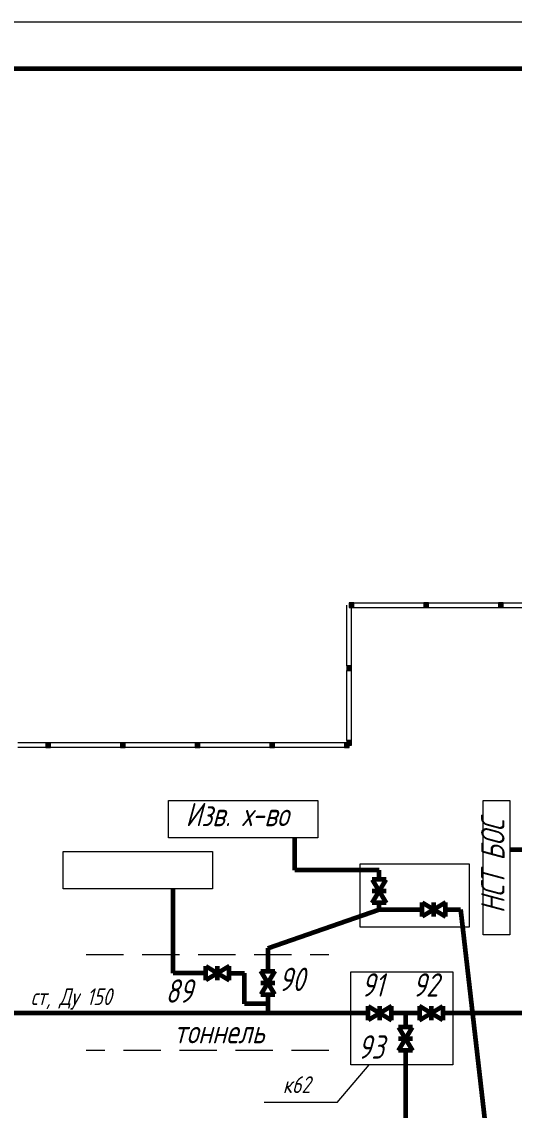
# Model space of a CAD drawing. Header units: millimetres. Extents: x 0 to 841, y 0 to 594.
# Drawn here: x 413.2 to 466, y 477.3 to 594 of the extents above; entities that cross this region are included whole.
import ezdxf

# ---------------------------------------------------------------- set-up
doc = ezdxf.new("R2010")
doc.units = ezdxf.units.MM
for name, pattern in [('K5LT32769', [0]), ('K5LT_BASIC', [0]), ('K5LT_DASHED', [6, 4, -2]), ('K5LT_THIN', [0])]:
    doc.linetypes.add(name, pattern=pattern)
doc.styles.add('KTEXTSTYLE', font='GOST_AU.SHX', dxfattribs={"width": 0.96, "height": 5})

# ---------------------------------------------------------------- blocks, each defined once
blk = doc.blocks.new('U3')
for points in [[(416.33, 516.21), (416.33, 516.71), (415.83, 516.71), (415.83, 516.21)], [(424.33, 516.21), (424.33, 516.71), (423.83, 516.71), (423.83, 516.21)], [(432.33, 516.21), (432.33, 516.71), (431.83, 516.71), (431.83, 516.21)], [(440.33, 516.21), (440.33, 516.71), (439.83, 516.71), (439.83, 516.21)], [(448.33, 516.21), (448.33, 516.71), (447.83, 516.71), (447.83, 516.21)]]:
    blk.add_hatch(color=7).paths.add_polyline_path(points)
at = {"color": 7, "linetype": 'K5LT32769', "lineweight": 18}
for p, q in [((413.33, 516.71), (412.83, 516.71)), ((413.33, 516.21), (412.83, 516.21)), ((413.83, 516.71), (413.33, 516.71)), ((413.83, 516.21), (413.33, 516.21)), ((414.33, 516.71), (413.83, 516.71)), ((414.33, 516.21), (413.83, 516.21)), ((414.83, 516.71), (414.33, 516.71)), ((414.83, 516.21), (414.33, 516.21)), ((415.33, 516.71), (414.83, 516.71)), ((415.33, 516.21), (414.83, 516.21)), ((415.83, 516.71), (415.33, 516.71)), ((415.83, 516.21), (415.33, 516.21)), ((416.33, 516.71), (415.83, 516.71)), ((415.83, 516.71), (415.83, 516.21)), ((415.83, 516.21), (416.33, 516.21)), ((416.83, 516.71), (416.33, 516.71)), ((416.33, 516.21), (416.33, 516.71)), ((416.83, 516.21), (416.33, 516.21)), ((417.33, 516.71), (416.83, 516.71)), ((417.33, 516.21), (416.83, 516.21)), ((417.83, 516.71), (417.33, 516.71)), ((417.83, 516.21), (417.33, 516.21)), ((418.33, 516.71), (417.83, 516.71)), ((418.33, 516.21), (417.83, 516.21)), ((418.83, 516.71), (418.33, 516.71)), ((418.83, 516.21), (418.33, 516.21)), ((419.33, 516.71), (418.83, 516.71)), ((419.33, 516.21), (418.83, 516.21)), ((419.83, 516.71), (419.33, 516.71)), ((419.83, 516.21), (419.33, 516.21)), ((420.33, 516.71), (419.83, 516.71)), ((420.33, 516.21), (419.83, 516.21)), ((420.83, 516.71), (420.33, 516.71)), ((420.83, 516.21), (420.33, 516.21)), ((421.33, 516.71), (420.83, 516.71)), ((421.33, 516.21), (420.83, 516.21)), ((421.83, 516.71), (421.33, 516.71)), ((421.83, 516.21), (421.33, 516.21)), ((422.33, 516.71), (421.83, 516.71)), ((422.33, 516.21), (421.83, 516.21)), ((422.83, 516.71), (422.33, 516.71)), ((422.83, 516.21), (422.33, 516.21)), ((423.33, 516.71), (422.83, 516.71)), ((423.33, 516.21), (422.83, 516.21)), ((423.83, 516.71), (423.33, 516.71)), ((423.83, 516.21), (423.33, 516.21)), ((424.33, 516.71), (423.83, 516.71)), ((423.83, 516.71), (423.83, 516.21)), ((423.83, 516.21), (424.33, 516.21)), ((424.83, 516.71), (424.33, 516.71)), ((424.33, 516.21), (424.33, 516.71)), ((424.83, 516.21), (424.33, 516.21)), ((425.33, 516.71), (424.83, 516.71)), ((425.33, 516.21), (424.83, 516.21)), ((425.83, 516.71), (425.33, 516.71)), ((425.83, 516.21), (425.33, 516.21)), ((426.33, 516.71), (425.83, 516.71)), ((426.33, 516.21), (425.83, 516.21)), ((426.83, 516.71), (426.33, 516.71)), ((426.83, 516.21), (426.33, 516.21)), ((427.33, 516.71), (426.83, 516.71)), ((427.33, 516.21), (426.83, 516.21)), ((427.83, 516.71), (427.33, 516.71)), ((427.83, 516.21), (427.33, 516.21)), ((428.33, 516.71), (427.83, 516.71)), ((428.33, 516.21), (427.83, 516.21)), ((428.83, 516.71), (428.33, 516.71)), ((428.83, 516.21), (428.33, 516.21)), ((429.33, 516.71), (428.83, 516.71)), ((429.33, 516.21), (428.83, 516.21)), ((429.83, 516.71), (429.33, 516.71)), ((429.83, 516.21), (429.33, 516.21)), ((430.33, 516.71), (429.83, 516.71)), ((430.33, 516.21), (429.83, 516.21)), ((430.83, 516.71), (430.33, 516.71)), ((430.83, 516.21), (430.33, 516.21)), ((431.33, 516.71), (430.83, 516.71)), ((431.33, 516.21), (430.83, 516.21)), ((431.83, 516.71), (431.33, 516.71)), ((431.83, 516.21), (431.33, 516.21)), ((432.33, 516.71), (431.83, 516.71)), ((431.83, 516.71), (431.83, 516.21)), ((431.83, 516.21), (432.33, 516.21)), ((432.83, 516.71), (432.33, 516.71)), ((432.33, 516.21), (432.33, 516.71)), ((432.83, 516.21), (432.33, 516.21)), ((433.33, 516.71), (432.83, 516.71)), ((433.33, 516.21), (432.83, 516.21)), ((433.83, 516.71), (433.33, 516.71)), ((433.83, 516.21), (433.33, 516.21)), ((434.33, 516.71), (433.83, 516.71)), ((434.33, 516.21), (433.83, 516.21)), ((434.83, 516.71), (434.33, 516.71)), ((434.83, 516.21), (434.33, 516.21)), ((435.33, 516.71), (434.83, 516.71)), ((435.33, 516.21), (434.83, 516.21)), ((435.83, 516.71), (435.33, 516.71)), ((435.83, 516.21), (435.33, 516.21)), ((436.33, 516.71), (435.83, 516.71)), ((436.33, 516.21), (435.83, 516.21)), ((436.83, 516.71), (436.33, 516.71)), ((436.83, 516.21), (436.33, 516.21)), ((437.33, 516.71), (436.83, 516.71)), ((437.33, 516.21), (436.83, 516.21)), ((437.83, 516.71), (437.33, 516.71)), ((437.83, 516.21), (437.33, 516.21)), ((438.33, 516.71), (437.83, 516.71)), ((438.33, 516.21), (437.83, 516.21)), ((438.83, 516.71), (438.33, 516.71)), ((438.83, 516.21), (438.33, 516.21)), ((439.33, 516.71), (438.83, 516.71)), ((439.33, 516.21), (438.83, 516.21)), ((439.83, 516.71), (439.33, 516.71)), ((439.83, 516.21), (439.33, 516.21)), ((440.33, 516.71), (439.83, 516.71)), ((439.83, 516.71), (439.83, 516.21)), ((439.83, 516.21), (440.33, 516.21)), ((440.83, 516.71), (440.33, 516.71)), ((440.33, 516.21), (440.33, 516.71)), ((440.83, 516.21), (440.33, 516.21)), ((441.33, 516.71), (440.83, 516.71)), ((441.33, 516.21), (440.83, 516.21)), ((441.83, 516.71), (441.33, 516.71)), ((441.83, 516.21), (441.33, 516.21)), ((442.33, 516.71), (441.83, 516.71)), ((442.33, 516.21), (441.83, 516.21)), ((442.83, 516.71), (442.33, 516.71)), ((442.83, 516.21), (442.33, 516.21)), ((443.33, 516.71), (442.83, 516.71)), ((443.33, 516.21), (442.83, 516.21)), ((443.83, 516.71), (443.33, 516.71)), ((443.83, 516.21), (443.33, 516.21)), ((444.33, 516.71), (443.83, 516.71)), ((444.33, 516.21), (443.83, 516.21)), ((444.83, 516.71), (444.33, 516.71)), ((444.83, 516.21), (444.33, 516.21)), ((445.33, 516.71), (444.83, 516.71)), ((445.33, 516.21), (444.83, 516.21)), ((445.83, 516.71), (445.33, 516.71)), ((445.83, 516.21), (445.33, 516.21)), ((446.33, 516.71), (445.83, 516.71)), ((446.33, 516.21), (445.83, 516.21)), ((446.83, 516.71), (446.33, 516.71)), ((446.83, 516.21), (446.33, 516.21)), ((447.33, 516.71), (446.83, 516.71)), ((447.33, 516.21), (446.83, 516.21)), ((447.83, 516.71), (447.33, 516.71)), ((447.83, 516.21), (447.33, 516.21)), ((448.33, 516.71), (447.83, 516.71)), ((447.83, 516.71), (447.83, 516.21)), ((447.83, 516.21), (448.33, 516.21)), ((448.33, 516.21), (448.33, 516.71))]:
    blk.add_line(p, q, dxfattribs=at)
blk = doc.blocks.new('U4')
for points in [[(448.58, 524.46), (448.58, 524.96), (448.08, 524.96), (448.08, 524.46)], [(448.58, 516.46), (448.58, 516.96), (448.08, 516.96), (448.08, 516.46)]]:
    blk.add_hatch(color=7).paths.add_polyline_path(points)
at = {"color": 7, "linetype": 'K5LT32769', "lineweight": 18}
for p, q in [((448.08, 530.96), (448.08, 531.46)), ((448.08, 530.46), (448.08, 530.96)), ((448.58, 530.96), (448.58, 531.46)), ((448.58, 530.46), (448.58, 530.96)), ((448.08, 529.96), (448.08, 530.46)), ((448.08, 529.46), (448.08, 529.96)), ((448.58, 529.96), (448.58, 530.46)), ((448.58, 529.46), (448.58, 529.96)), ((448.08, 528.96), (448.08, 529.46)), ((448.08, 528.46), (448.08, 528.96)), ((448.58, 528.96), (448.58, 529.46)), ((448.58, 528.46), (448.58, 528.96)), ((448.08, 527.96), (448.08, 528.46)), ((448.08, 527.46), (448.08, 527.96)), ((448.08, 526.96), (448.08, 527.46)), ((448.58, 527.96), (448.58, 528.46)), ((448.58, 527.46), (448.58, 527.96)), ((448.58, 526.96), (448.58, 527.46)), ((448.08, 526.46), (448.08, 526.96)), ((448.08, 525.96), (448.08, 526.46)), ((448.58, 526.46), (448.58, 526.96)), ((448.58, 525.96), (448.58, 526.46)), ((448.08, 525.46), (448.08, 525.96)), ((448.08, 524.96), (448.08, 525.46)), ((448.58, 525.46), (448.58, 525.96)), ((448.58, 524.96), (448.58, 525.46)), ((448.58, 524.96), (448.08, 524.96)), ((448.08, 524.96), (448.08, 524.46)), ((448.08, 523.96), (448.08, 524.46)), ((448.08, 524.46), (448.58, 524.46)), ((448.08, 523.46), (448.08, 523.96)), ((448.58, 524.46), (448.58, 524.96)), ((448.58, 523.96), (448.58, 524.46)), ((448.58, 523.46), (448.58, 523.96)), ((448.08, 522.96), (448.08, 523.46)), ((448.08, 522.46), (448.08, 522.96)), ((448.58, 522.96), (448.58, 523.46)), ((448.58, 522.46), (448.58, 522.96)), ((448.08, 521.96), (448.08, 522.46)), ((448.08, 521.46), (448.08, 521.96)), ((448.58, 521.96), (448.58, 522.46)), ((448.58, 521.46), (448.58, 521.96)), ((448.08, 520.96), (448.08, 521.46)), ((448.08, 520.46), (448.08, 520.96)), ((448.08, 519.96), (448.08, 520.46)), ((448.58, 520.96), (448.58, 521.46)), ((448.58, 520.46), (448.58, 520.96)), ((448.58, 519.96), (448.58, 520.46)), ((448.08, 519.46), (448.08, 519.96)), ((448.08, 518.96), (448.08, 519.46)), ((448.58, 519.46), (448.58, 519.96)), ((448.58, 518.96), (448.58, 519.46)), ((448.08, 518.46), (448.08, 518.96)), ((448.08, 517.96), (448.08, 518.46)), ((448.58, 518.46), (448.58, 518.96)), ((448.58, 517.96), (448.58, 518.46)), ((448.08, 517.46), (448.08, 517.96)), ((448.08, 516.96), (448.08, 517.46)), ((448.58, 516.96), (448.08, 516.96)), ((448.08, 516.96), (448.08, 516.46)), ((448.58, 517.46), (448.58, 517.96)), ((448.58, 516.96), (448.58, 517.46)), ((448.58, 516.46), (448.58, 516.96)), ((448.08, 516.46), (448.58, 516.46))]:
    blk.add_line(p, q, dxfattribs=at)
blk = doc.blocks.new('U5')
for points in [[(448.83, 531.21), (448.83, 531.71), (448.33, 531.71), (448.33, 531.21)], [(456.83, 531.21), (456.83, 531.71), (456.33, 531.71), (456.33, 531.21)], [(464.83, 531.21), (464.83, 531.71), (464.33, 531.71), (464.33, 531.21)], [(472.83, 531.21), (472.83, 531.71), (472.33, 531.71), (472.33, 531.21)], [(480.83, 531.21), (480.83, 531.71), (480.33, 531.71), (480.33, 531.21)], [(488.83, 531.21), (488.83, 531.71), (488.33, 531.71), (488.33, 531.21)], [(496.83, 531.21), (496.83, 531.71), (496.33, 531.71), (496.33, 531.21)], [(504.83, 531.21), (504.83, 531.71), (504.33, 531.71), (504.33, 531.21)]]:
    blk.add_hatch(color=7).paths.add_polyline_path(points)
at = {"color": 7, "linetype": 'K5LT32769', "lineweight": 18}
for p, q in [((448.83, 531.71), (448.33, 531.71)), ((448.33, 531.71), (448.33, 531.21)), ((448.33, 531.21), (448.83, 531.21)), ((448.83, 531.21), (448.83, 531.71)), ((448.83, 531.71), (449.33, 531.71)), ((448.83, 531.21), (449.33, 531.21)), ((449.33, 531.71), (449.83, 531.71)), ((449.33, 531.21), (449.83, 531.21)), ((449.83, 531.71), (450.33, 531.71)), ((449.83, 531.21), (450.33, 531.21)), ((450.33, 531.71), (450.83, 531.71)), ((450.33, 531.21), (450.83, 531.21)), ((450.83, 531.71), (451.33, 531.71)), ((450.83, 531.21), (451.33, 531.21)), ((451.33, 531.71), (451.83, 531.71)), ((451.33, 531.21), (451.83, 531.21)), ((451.83, 531.71), (452.33, 531.71)), ((451.83, 531.21), (452.33, 531.21)), ((452.33, 531.71), (452.83, 531.71)), ((452.33, 531.21), (452.83, 531.21)), ((452.83, 531.71), (453.33, 531.71)), ((452.83, 531.21), (453.33, 531.21)), ((453.33, 531.71), (453.83, 531.71)), ((453.33, 531.21), (453.83, 531.21)), ((453.83, 531.71), (454.33, 531.71)), ((453.83, 531.21), (454.33, 531.21)), ((454.33, 531.71), (454.83, 531.71)), ((454.33, 531.21), (454.83, 531.21)), ((454.83, 531.71), (455.33, 531.71)), ((454.83, 531.21), (455.33, 531.21)), ((455.33, 531.71), (455.83, 531.71)), ((455.33, 531.21), (455.83, 531.21)), ((455.83, 531.71), (456.33, 531.71)), ((455.83, 531.21), (456.33, 531.21)), ((456.83, 531.71), (456.33, 531.71)), ((456.33, 531.71), (456.33, 531.21)), ((456.33, 531.21), (456.83, 531.21)), ((456.83, 531.21), (456.83, 531.71)), ((456.83, 531.71), (457.33, 531.71)), ((456.83, 531.21), (457.33, 531.21)), ((457.33, 531.71), (457.83, 531.71)), ((457.33, 531.21), (457.83, 531.21)), ((457.83, 531.71), (458.33, 531.71)), ((457.83, 531.21), (458.33, 531.21)), ((458.33, 531.71), (458.83, 531.71)), ((458.33, 531.21), (458.83, 531.21)), ((458.83, 531.71), (459.33, 531.71)), ((458.83, 531.21), (459.33, 531.21)), ((459.33, 531.71), (459.83, 531.71)), ((459.33, 531.21), (459.83, 531.21)), ((459.83, 531.71), (460.33, 531.71)), ((459.83, 531.21), (460.33, 531.21)), ((460.33, 531.71), (460.83, 531.71)), ((460.33, 531.21), (460.83, 531.21)), ((460.83, 531.71), (461.33, 531.71)), ((460.83, 531.21), (461.33, 531.21)), ((461.33, 531.71), (461.83, 531.71)), ((461.33, 531.21), (461.83, 531.21)), ((461.83, 531.71), (462.33, 531.71)), ((461.83, 531.21), (462.33, 531.21)), ((462.33, 531.71), (462.83, 531.71)), ((462.33, 531.21), (462.83, 531.21)), ((462.83, 531.71), (463.33, 531.71)), ((462.83, 531.21), (463.33, 531.21)), ((463.33, 531.71), (463.83, 531.71)), ((463.33, 531.21), (463.83, 531.21)), ((463.83, 531.71), (464.33, 531.71)), ((463.83, 531.21), (464.33, 531.21)), ((464.83, 531.71), (464.33, 531.71)), ((464.33, 531.71), (464.33, 531.21)), ((464.33, 531.21), (464.83, 531.21)), ((464.83, 531.21), (464.83, 531.71)), ((464.83, 531.71), (465.33, 531.71)), ((464.83, 531.21), (465.33, 531.21)), ((465.33, 531.71), (465.83, 531.71)), ((465.33, 531.21), (465.83, 531.21)), ((465.83, 531.71), (466.33, 531.71)), ((465.83, 531.21), (466.33, 531.21)), ((466.33, 531.71), (466.83, 531.71)), ((466.33, 531.21), (466.83, 531.21)), ((466.83, 531.71), (467.33, 531.71)), ((466.83, 531.21), (467.33, 531.21)), ((467.33, 531.71), (467.83, 531.71)), ((467.33, 531.21), (467.83, 531.21)), ((467.83, 531.71), (468.33, 531.71)), ((467.83, 531.21), (468.33, 531.21)), ((468.33, 531.71), (468.83, 531.71)), ((468.33, 531.21), (468.83, 531.21)), ((468.83, 531.71), (469.33, 531.71)), ((468.83, 531.21), (469.33, 531.21)), ((469.33, 531.71), (469.83, 531.71)), ((469.33, 531.21), (469.83, 531.21)), ((469.83, 531.71), (470.33, 531.71)), ((469.83, 531.21), (470.33, 531.21)), ((470.33, 531.71), (470.83, 531.71)), ((470.33, 531.21), (470.83, 531.21)), ((470.83, 531.71), (471.33, 531.71)), ((470.83, 531.21), (471.33, 531.21)), ((471.33, 531.71), (471.83, 531.71)), ((471.33, 531.21), (471.83, 531.21)), ((471.83, 531.71), (472.33, 531.71)), ((471.83, 531.21), (472.33, 531.21)), ((472.83, 531.71), (472.33, 531.71)), ((472.33, 531.71), (472.33, 531.21)), ((472.33, 531.21), (472.83, 531.21)), ((472.83, 531.21), (472.83, 531.71)), ((472.83, 531.71), (473.33, 531.71)), ((472.83, 531.21), (473.33, 531.21)), ((473.33, 531.71), (473.83, 531.71)), ((473.33, 531.21), (473.83, 531.21)), ((473.83, 531.71), (474.33, 531.71)), ((473.83, 531.21), (474.33, 531.21)), ((474.33, 531.71), (474.83, 531.71)), ((474.33, 531.21), (474.83, 531.21)), ((474.83, 531.71), (475.33, 531.71)), ((474.83, 531.21), (475.33, 531.21)), ((475.33, 531.71), (475.83, 531.71)), ((475.33, 531.21), (475.83, 531.21)), ((475.83, 531.71), (476.33, 531.71)), ((475.83, 531.21), (476.33, 531.21)), ((476.33, 531.71), (476.83, 531.71)), ((476.33, 531.21), (476.83, 531.21)), ((476.83, 531.71), (477.33, 531.71)), ((476.83, 531.21), (477.33, 531.21)), ((477.33, 531.71), (477.83, 531.71)), ((477.33, 531.21), (477.83, 531.21)), ((477.83, 531.71), (478.33, 531.71)), ((477.83, 531.21), (478.33, 531.21)), ((478.33, 531.71), (478.83, 531.71)), ((478.33, 531.21), (478.83, 531.21)), ((478.83, 531.71), (479.33, 531.71)), ((478.83, 531.21), (479.33, 531.21)), ((479.33, 531.71), (479.83, 531.71)), ((479.33, 531.21), (479.83, 531.21)), ((479.83, 531.71), (480.33, 531.71)), ((479.83, 531.21), (480.33, 531.21)), ((480.83, 531.71), (480.33, 531.71)), ((480.33, 531.71), (480.33, 531.21)), ((480.33, 531.21), (480.83, 531.21)), ((480.83, 531.21), (480.83, 531.71)), ((480.83, 531.71), (481.33, 531.71)), ((480.83, 531.21), (481.33, 531.21)), ((481.33, 531.71), (481.83, 531.71)), ((481.33, 531.21), (481.83, 531.21)), ((481.83, 531.71), (482.33, 531.71)), ((481.83, 531.21), (482.33, 531.21)), ((482.33, 531.71), (482.83, 531.71)), ((482.33, 531.21), (482.83, 531.21)), ((482.83, 531.71), (483.33, 531.71)), ((482.83, 531.21), (483.33, 531.21)), ((483.33, 531.71), (483.83, 531.71)), ((483.33, 531.21), (483.83, 531.21)), ((483.83, 531.71), (484.33, 531.71)), ((483.83, 531.21), (484.33, 531.21)), ((484.33, 531.71), (484.83, 531.71)), ((484.33, 531.21), (484.83, 531.21)), ((484.83, 531.71), (485.33, 531.71)), ((484.83, 531.21), (485.33, 531.21)), ((485.33, 531.71), (485.83, 531.71)), ((485.33, 531.21), (485.83, 531.21)), ((485.83, 531.71), (486.33, 531.71)), ((485.83, 531.21), (486.33, 531.21)), ((486.33, 531.71), (486.83, 531.71)), ((486.33, 531.21), (486.83, 531.21)), ((486.83, 531.71), (487.33, 531.71)), ((486.83, 531.21), (487.33, 531.21)), ((487.33, 531.71), (487.83, 531.71)), ((487.33, 531.21), (487.83, 531.21)), ((487.83, 531.71), (488.33, 531.71)), ((487.83, 531.21), (488.33, 531.21)), ((488.83, 531.71), (488.33, 531.71)), ((488.33, 531.71), (488.33, 531.21)), ((488.33, 531.21), (488.83, 531.21)), ((488.83, 531.21), (488.83, 531.71)), ((488.83, 531.71), (489.33, 531.71)), ((488.83, 531.21), (489.33, 531.21)), ((489.33, 531.71), (489.83, 531.71)), ((489.33, 531.21), (489.83, 531.21)), ((489.83, 531.71), (490.33, 531.71)), ((489.83, 531.21), (490.33, 531.21)), ((490.33, 531.71), (490.83, 531.71)), ((490.33, 531.21), (490.83, 531.21)), ((490.83, 531.71), (491.33, 531.71)), ((490.83, 531.21), (491.33, 531.21)), ((491.33, 531.71), (491.83, 531.71)), ((491.33, 531.21), (491.83, 531.21)), ((491.83, 531.71), (492.33, 531.71)), ((491.83, 531.21), (492.33, 531.21)), ((492.33, 531.71), (492.83, 531.71)), ((492.33, 531.21), (492.83, 531.21)), ((492.83, 531.71), (493.33, 531.71)), ((492.83, 531.21), (493.33, 531.21)), ((493.33, 531.71), (493.83, 531.71)), ((493.33, 531.21), (493.83, 531.21)), ((493.83, 531.71), (494.33, 531.71)), ((493.83, 531.21), (494.33, 531.21)), ((494.33, 531.71), (494.83, 531.71)), ((494.33, 531.21), (494.83, 531.21)), ((494.83, 531.71), (495.33, 531.71)), ((494.83, 531.21), (495.33, 531.21)), ((495.33, 531.71), (495.83, 531.71)), ((495.33, 531.21), (495.83, 531.21)), ((495.83, 531.71), (496.33, 531.71)), ((495.83, 531.21), (496.33, 531.21)), ((496.83, 531.71), (496.33, 531.71)), ((496.33, 531.71), (496.33, 531.21)), ((496.33, 531.21), (496.83, 531.21)), ((496.83, 531.21), (496.83, 531.71)), ((496.83, 531.71), (497.33, 531.71)), ((496.83, 531.21), (497.33, 531.21)), ((497.33, 531.71), (497.83, 531.71)), ((497.33, 531.21), (497.83, 531.21)), ((497.83, 531.71), (498.33, 531.71)), ((497.83, 531.21), (498.33, 531.21)), ((498.33, 531.71), (498.83, 531.71)), ((498.33, 531.21), (498.83, 531.21)), ((498.83, 531.71), (499.33, 531.71)), ((498.83, 531.21), (499.33, 531.21)), ((499.33, 531.71), (499.83, 531.71)), ((499.33, 531.21), (499.83, 531.21)), ((499.83, 531.71), (500.33, 531.71)), ((499.83, 531.21), (500.33, 531.21)), ((500.33, 531.71), (500.83, 531.71)), ((500.33, 531.21), (500.83, 531.21)), ((500.83, 531.71), (501.33, 531.71)), ((500.83, 531.21), (501.33, 531.21)), ((501.33, 531.71), (501.83, 531.71)), ((501.33, 531.21), (501.83, 531.21)), ((501.83, 531.71), (502.33, 531.71)), ((501.83, 531.21), (502.33, 531.21)), ((502.33, 531.71), (502.83, 531.71)), ((502.33, 531.21), (502.83, 531.21)), ((502.83, 531.71), (503.33, 531.71)), ((502.83, 531.21), (503.33, 531.21)), ((503.33, 531.71), (503.83, 531.71)), ((503.33, 531.21), (503.83, 531.21)), ((503.83, 531.71), (504.33, 531.71)), ((503.83, 531.21), (504.33, 531.21)), ((504.83, 531.71), (504.33, 531.71)), ((504.33, 531.71), (504.33, 531.21)), ((504.33, 531.21), (504.83, 531.21)), ((504.83, 531.21), (504.83, 531.71)), ((504.83, 531.71), (505.33, 531.71)), ((504.83, 531.21), (505.33, 531.21)), ((505.33, 531.71), (505.83, 531.71)), ((505.33, 531.21), (505.83, 531.21)), ((505.83, 531.71), (506.33, 531.71)), ((505.83, 531.21), (506.33, 531.21)), ((506.33, 531.71), (506.83, 531.71)), ((506.33, 531.21), (506.83, 531.21)), ((506.83, 531.71), (507.33, 531.71)), ((506.83, 531.21), (507.33, 531.21)), ((507.33, 531.71), (507.83, 531.71)), ((507.33, 531.21), (507.83, 531.21)), ((507.83, 531.71), (508.33, 531.71)), ((507.83, 531.21), (508.33, 531.21)), ((508.33, 531.71), (508.83, 531.71)), ((508.33, 531.21), (508.83, 531.21)), ((508.83, 531.71), (509.33, 531.71)), ((508.83, 531.21), (509.33, 531.21)), ((509.33, 531.71), (509.83, 531.71)), ((509.33, 531.21), (509.83, 531.21)), ((509.83, 531.71), (510.33, 531.71)), ((509.83, 531.21), (510.33, 531.21)), ((510.33, 531.71), (510.83, 531.71)), ((510.33, 531.21), (510.83, 531.21)), ((510.83, 531.71), (511.33, 531.71)), ((510.83, 531.21), (511.33, 531.21)), ((511.33, 531.71), (511.83, 531.71)), ((511.33, 531.21), (511.83, 531.21)), ((511.83, 531.71), (512.33, 531.71)), ((511.83, 531.21), (512.33, 531.21))]:
    blk.add_line(p, q, dxfattribs=at)
blk = doc.blocks.new('U142')
at = {"color": 7, "linetype": 'K5LT_THIN', "lineweight": 18, "true_color": 0xffffff}
for q in [(450.44, 482.17), (439.22, 478.16)]:
    blk.add_line((447.02, 478.16), q, dxfattribs=at)
at = {"color": 7, "insert": (441.22, 480.96), "char_height": 1.8, "attachment_point": 1, "style": 'KTEXTSTYLE'}
blk.add_mtext('\\H5.0;\\W1.000;\\Q15;\\Q15;\\W0.965;\\H1.80;к62', dxfattribs=at)
blk = doc.blocks.new('U257')
at = {"color": 143, "linetype": 'K5LT_BASIC', "lineweight": 60, "true_color": 0x33acca}
for p, q in [((438.85, 492.21), (440.35, 492.21)), ((440.35, 492.21), (438.85, 489.71)), ((440.35, 489.71), (438.85, 492.21)), ((438.85, 490.96), (440.35, 490.96)), ((438.85, 489.71), (440.35, 489.71))]:
    blk.add_line(p, q, dxfattribs=at)
blk = doc.blocks.new('U258')
at = {"color": 143, "linetype": 'K5LT_BASIC', "lineweight": 60, "true_color": 0x33acca}
for p, q in [((453.59, 483.71), (455.09, 486.21)), ((455.09, 486.21), (453.59, 486.21)), ((453.59, 486.21), (455.09, 483.71)), ((455.09, 484.96), (453.59, 484.96)), ((455.09, 483.71), (453.59, 483.71))]:
    blk.add_line(p, q, dxfattribs=at)
blk = doc.blocks.new('U259')
at = {"color": 143, "linetype": 'K5LT_BASIC', "lineweight": 60, "true_color": 0x33acca}
for p, q in [((450.34, 486.96), (450.34, 488.46)), ((450.34, 488.46), (452.84, 486.96)), ((452.84, 488.46), (450.34, 486.96)), ((451.59, 486.96), (451.59, 488.46)), ((452.84, 486.96), (452.84, 488.46))]:
    blk.add_line(p, q, dxfattribs=at)
blk = doc.blocks.new('U260')
at = {"color": 143, "linetype": 'K5LT_BASIC', "lineweight": 60, "true_color": 0x33acca}
for p, q in [((458.34, 486.96), (455.84, 488.46)), ((455.84, 488.46), (455.84, 486.96)), ((455.84, 486.96), (458.34, 488.46)), ((457.09, 488.46), (457.09, 486.96)), ((458.34, 488.46), (458.34, 486.96))]:
    blk.add_line(p, q, dxfattribs=at)
blk = doc.blocks.new('U423')
at = {"color": 143, "linetype": 'K5LT_BASIC', "lineweight": 60, "true_color": 0x33acca}
for p, q in [((450.79, 499.54), (452.29, 502.04)), ((452.29, 502.04), (450.79, 502.04)), ((450.79, 502.04), (452.29, 499.54)), ((452.29, 500.79), (450.79, 500.79)), ((452.29, 499.54), (450.79, 499.54))]:
    blk.add_line(p, q, dxfattribs=at)
blk = doc.blocks.new('U424')
at = {"color": 143, "linetype": 'K5LT_BASIC', "lineweight": 60, "true_color": 0x33acca}
for p, q in [((456.12, 498.08), (456.12, 499.58)), ((456.12, 499.58), (458.62, 498.08)), ((458.62, 499.58), (456.12, 498.08)), ((457.37, 498.08), (457.37, 499.58)), ((458.62, 498.08), (458.62, 499.58))]:
    blk.add_line(p, q, dxfattribs=at)
blk = doc.blocks.new('U425')
at = {"color": 143, "linetype": 'K5LT_BASIC', "lineweight": 60, "true_color": 0x33acca}
for p, q in [((432.97, 491.26), (432.97, 492.76)), ((432.97, 492.76), (435.47, 491.26)), ((435.47, 492.76), (432.97, 491.26)), ((434.22, 491.26), (434.22, 492.76)), ((435.47, 491.26), (435.47, 492.76))]:
    blk.add_line(p, q, dxfattribs=at)
blk = doc.blocks.new('U498')
at = {"color": 7, "linetype": 'K5LT_THIN', "lineweight": 18, "true_color": 0xffffff}
for p, q in [((449.5, 503.75), (461.16, 503.75)), ((449.5, 496.94), (449.5, 503.75)), ((461.16, 503.75), (461.16, 496.94)), ((461.16, 496.94), (449.5, 496.94))]:
    blk.add_line(p, q, dxfattribs=at)
blk = doc.blocks.new('U500')
at = {"color": 7, "linetype": 'K5LT_THIN', "lineweight": 18, "true_color": 0xffffff}
for p, q in [((448.5, 492.17), (459.43, 492.17)), ((448.5, 482.17), (448.5, 492.17)), ((459.43, 492.17), (459.43, 482.17)), ((459.43, 482.17), (448.5, 482.17))]:
    blk.add_line(p, q, dxfattribs=at)
blk = doc.blocks.new('U502')
at = {"color": 7, "linetype": 'K5LT_THIN', "lineweight": 18, "true_color": 0xffffff}
for p, q in [((417.68, 505.04), (433.68, 505.04)), ((417.68, 501.04), (417.68, 505.04)), ((433.68, 505.04), (433.68, 501.04)), ((433.68, 501.04), (417.68, 501.04))]:
    blk.add_line(p, q, dxfattribs=at)
blk = doc.blocks.new('U503')
at = {"color": 7, "linetype": 'K5LT_THIN', "lineweight": 18, "true_color": 0xffffff}
for p, q in [((428.95, 510.52), (444.95, 510.52)), ((428.95, 506.52), (428.95, 510.52)), ((444.95, 510.52), (444.95, 506.52)), ((444.95, 506.52), (428.95, 506.52))]:
    blk.add_line(p, q, dxfattribs=at)
blk = doc.blocks.new('U633')
at = {"color": 7, "linetype": 'K5LT_THIN', "lineweight": 18, "true_color": 0xffffff}
for p, q in [((462.66, 496.11), (462.66, 510.52)), ((462.66, 510.52), (465.54, 510.52)), ((465.54, 510.52), (465.54, 496.11)), ((465.54, 496.11), (462.66, 496.11))]:
    blk.add_line(p, q, dxfattribs=at)
blk = doc.blocks.new('U658')
at = {"color": 7, "linetype": 'K5LT_THIN', "lineweight": 18, "true_color": 0xffffff}
blk.add_line((0, 594), (841, 594), dxfattribs=at)
at = {"color": 143, "linetype": 'K5LT_BASIC', "lineweight": 60, "true_color": 0x33acca}
blk.add_line((20, 589), (836, 589), dxfattribs=at)

msp = doc.modelspace()

# ---------------------------------------------------------------- linework, layer by layer
at = {"color": 143, "linetype": 'K5LT_BASIC', "lineweight": 60, "true_color": 0x33acca}
for p, q in [((442.5, 503.04), (442.5, 506.52)), ((467.87, 505.25), (465.54, 505.25)), ((451.54, 503.04), (442.5, 503.04)), ((451.54, 502.04), (451.54, 503.04)), ((429.47, 492.01), (429.47, 501.04)), ((451.54, 498.83), (451.54, 499.54)), ((439.6, 494.71), (451.54, 498.83)), ((451.54, 498.83), (456.12, 498.83)), ((458.62, 498.83), (460.24, 498.83)), ((460.24, 498.83), (465.87, 450.1)), ((439.6, 494.71), (439.6, 492.21)), ((432.97, 492.01), (429.47, 492.01)), ((435.47, 492.01), (437.09, 492.01)), ((437.09, 488.71), (437.09, 492.01)), ((439.6, 489.71), (439.6, 487.71)), ((439.6, 488.71), (437.09, 488.71)), ((450.34, 487.71), (324.89, 487.71)), ((455.84, 487.71), (452.84, 487.71)), ((454.34, 487.71), (454.34, 486.21)), ((582.4, 487.71), (458.34, 487.71)), ((454.34, 483.71), (454.34, 445.92))]:
    msp.add_line(p, q, dxfattribs=at)
at = {"color": 7, "linetype": 'K5LT_DASHED', "lineweight": 18, "true_color": 0xffffff}
for p, q in [((420.15, 494.03), (446.15, 494.03)), ((446.15, 483.71), (420.15, 483.71))]:
    msp.add_line(p, q, dxfattribs=at)

# ---------------------------------------------------------------- block references
for name in ['U658', 'U4', 'U5', 'U3', 'U503', 'U633', 'U502', 'U498', 'U423', 'U424', 'U425', 'U257', 'U500', 'U259', 'U260', 'U258', 'U142']:
    msp.add_blockref(name, (0, 0))

# ---------------------------------------------------------------- texts
at = {"color": 7, "attachment_point": 1, "style": 'KTEXTSTYLE'}
for s, insert, char_height in [('\\H5.0;\\W1.000;\\Q15;\\Q15;\\W0.965;\\H2.50;Изв. х-во', (430.79, 510.27), 2.5), ('\\H5.0;\\W1.000;\\Q15;\\Q15;\\W0.965;\\H2.50;90', (440.78, 492.6), 2.5), ('\\H5.0;\\W1.000;\\Q15;\\Q15;\\W0.965;\\H2.50;89', (428.63, 491.35), 2.5), ('\\H5.0;\\W1.000;\\Q15;\\Q15;\\W0.965;\\H2.50;91', (449.61, 492), 2.5), ('\\H5.0;\\W1.000;\\Q15;\\Q15;\\W0.965;\\H2.50;92', (455.11, 492), 2.5), ('\\H5.0;\\W1.000;\\Q15;\\Q15;\\W0.965;\\H1.80;ст, Ду 150', (414.2, 490.39), 1.8), ('\\H5.0;\\W1.000;\\Q15;\\Q15;\\W0.965;\\H2.50;тоннель', (429.53, 486.99), 2.5), ('\\H5.0;\\W1.000;\\Q15;\\Q15;\\W0.965;\\H2.50;93', (449.25, 485.35), 2.5)]:
    msp.add_mtext(s, dxfattribs=dict(at, insert=insert, char_height=char_height))
at = {"color": 7, "insert": (462.46, 498.44), "char_height": 2.5, "attachment_point": 1, "rotation": 90, "style": 'KTEXTSTYLE'}
msp.add_mtext('\\H5.0;\\W1.000;\\Q15;\\Q15;\\W0.965;\\H2.50;НСТ БОС', dxfattribs=at)

doc.saveas('drawing.dxf')
